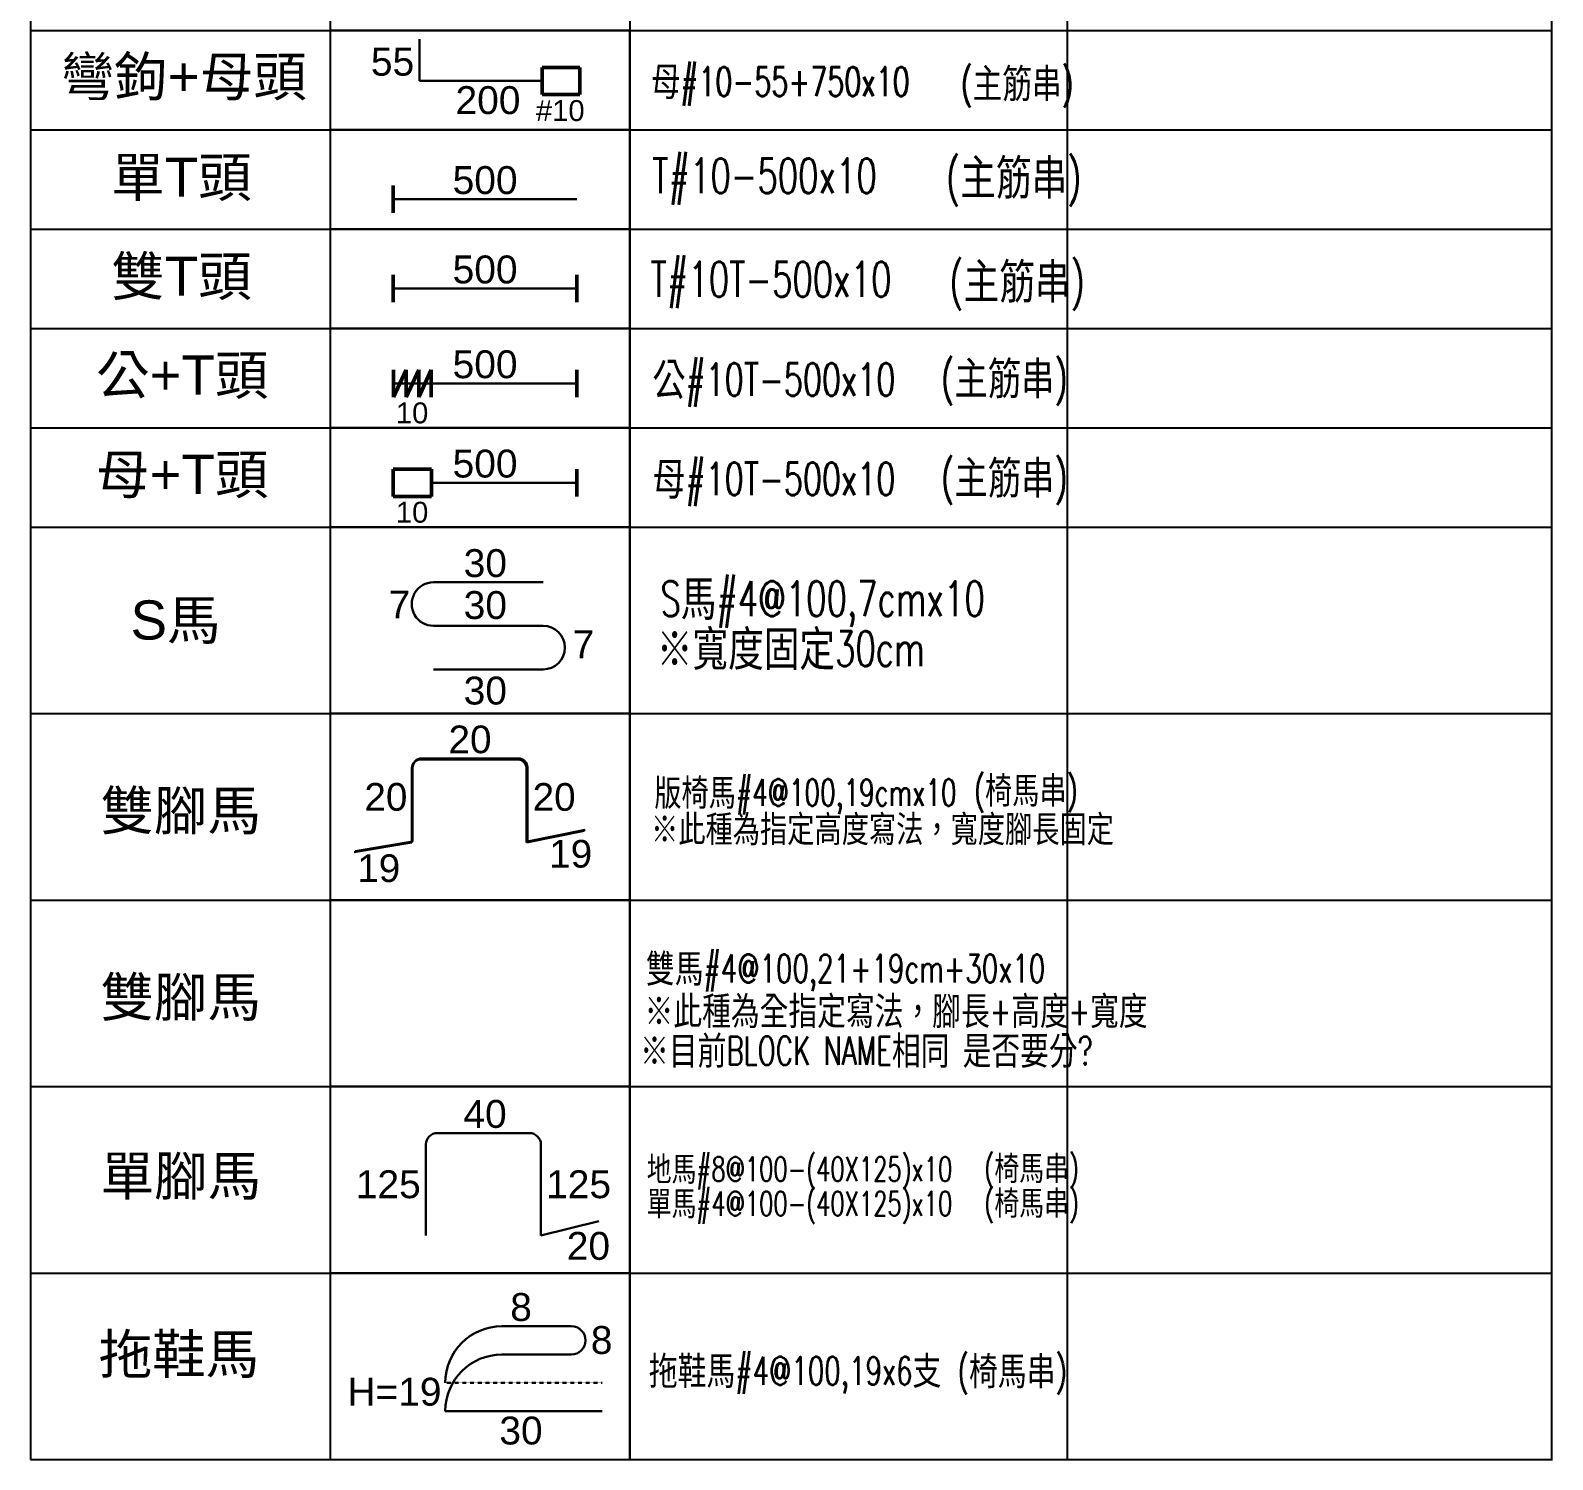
# Model space of a CAD drawing. Header units: millimetres. Extents: x 5 to 10041, y -3338 to 92.
# Drawn here: x 7037 to 7911, y -1766 to -946 of the extents above; entities that cross this region are included whole.
import ezdxf
from ezdxf.enums import TextEntityAlignment as Align

# ---------------------------------------------------------------- set-up
doc = ezdxf.new("R2010")
doc.units = ezdxf.units.MM
doc.linetypes.add('DOT', pattern=[30, 15, -15])
for name, color, linetype, true_color in [('-取料', 7, 'Continuous', 0xffbf7f), ('1', 1, 'Continuous', 0xff0000), ('備註', 3, 'Continuous', 0x00ff00)]:
    doc.layers.add(name, color=color, linetype=linetype, true_color=true_color)
doc.styles.add('textstyle20', font='')
doc.styles.add('textstyle23', font='')
doc.styles.add('textstyle24', font='')
doc.styles.add('textstyle25', font='')
doc.styles.add('textstyle26', font='')
doc.styles.add('textstyle27', font='')
doc.styles.add('textstyle282', font='')
doc.styles.add('textstyle283', font='standard', dxfattribs={"width": 0.75})
doc.styles.add('textstyle284', font='standard', dxfattribs={"width": 0.75})
doc.styles.add('textstyle285', font='')
doc.styles.add('textstyle286', font='standard', dxfattribs={"width": 0.75})
doc.styles.add('textstyle287', font='standard', dxfattribs={"width": 0.75})
doc.styles.add('textstyle288', font='')
doc.styles.add('textstyle289', font='')
doc.styles.add('textstyle290', font='standard', dxfattribs={"width": 0.75})
doc.styles.add('textstyle291', font='standard', dxfattribs={"width": 0.75})
doc.styles.add('textstyle292', font='')
doc.styles.add('textstyle293', font='')
doc.styles.add('textstyle294', font='standard', dxfattribs={"width": 0.75})
doc.styles.add('textstyle295', font='standard', dxfattribs={"width": 0.75})
doc.styles.add('textstyle296', font='')
doc.styles.add('textstyle297', font='')
doc.styles.add('textstyle298', font='standard', dxfattribs={"width": 0.75})
doc.styles.add('textstyle299', font='standard', dxfattribs={"width": 0.75})
doc.styles.add('textstyle300', font='')
doc.styles.add('textstyle301', font='')
doc.styles.add('textstyle302', font='standard', dxfattribs={"width": 0.75})
doc.styles.add('textstyle303', font='standard', dxfattribs={"width": 0.75})
doc.styles.add('textstyle304', font='standard', dxfattribs={"width": 0.75})
doc.styles.add('textstyle305', font='')
doc.styles.add('textstyle306', font='standard', dxfattribs={"width": 0.75})
doc.styles.add('textstyle307', font='standard', dxfattribs={"width": 0.75})
doc.styles.add('textstyle308', font='')
doc.styles.add('textstyle309', font='standard', dxfattribs={"width": 0.75})
doc.styles.add('textstyle310', font='standard', dxfattribs={"width": 0.75})
doc.styles.add('textstyle311', font='standard', dxfattribs={"width": 0.75})
doc.styles.add('textstyle312', font='standard', dxfattribs={"width": 0.75})
doc.styles.add('textstyle313', font='')
doc.styles.add('textstyle314', font='')
doc.styles.add('textstyle315', font='')
doc.styles.add('textstyle316', font='')
doc.styles.add('textstyle324', font='')
doc.styles.add('textstyle325', font='standard', dxfattribs={"width": 0.75})
doc.styles.add('textstyle326', font='standard', dxfattribs={"width": 0.75})
doc.styles.add('textstyle327', font='standard', dxfattribs={"width": 0.75})
doc.styles.add('textstyle335', font='')
doc.styles.add('textstyle336', font='standard', dxfattribs={"width": 0.75})
doc.styles.add('textstyle337', font='standard', dxfattribs={"width": 0.75})
doc.styles.add('textstyle338', font='')
doc.styles.add('textstyle339', font='')
doc.styles.add('textstyle36', font='')
doc.styles.add('textstyle37', font='')
doc.styles.add('textstyle38', font='')
doc.styles.add('textstyle417', font='')
doc.styles.add('textstyle418', font='')
doc.styles.add('textstyle419', font='')
doc.styles.add('textstyle423', font='')
doc.styles.add('textstyle424', font='')
doc.styles.add('textstyle425', font='')
doc.styles.add('textstyle426', font='')
doc.styles.add('textstyle427', font='')
doc.styles.add('textstyle428', font='')
doc.styles.add('textstyle429', font='')
doc.styles.add('textstyle430', font='')
doc.styles.add('textstyle431', font='')
doc.styles.add('textstyle444', font='')
doc.styles.add('textstyle445', font='')
doc.styles.add('textstyle446', font='')
doc.styles.add('textstyle447', font='')
doc.styles.add('textstyle448', font='')
doc.styles.add('textstyle79', font='')
doc.styles.add('textstyle80', font='')
doc.styles.add('textstyle81', font='')
doc.styles.add('textstyle82', font='')
doc.styles.add('textstyle83', font='')
doc.styles.add('textstyle84', font='')
doc.styles.add('textstyle85', font='')
doc.styles.add('textstyle86', font='')
doc.styles.add('textstyle87', font='')
doc.styles.add('textstyle88', font='')
doc.styles.add('textstyle89', font='')
doc.styles.add('textstyle90', font='')
doc.styles.add('textstyle91', font='')
doc.styles.add('textstyle92', font='')
doc.styles.add('textstyle93', font='')
doc.styles.add('textstyle94', font='')
doc.styles.add('textstyle95', font='')
doc.styles.add('textstyle96', font='')
doc.styles.get('textstyle20').set_extended_font_data('Arial')
doc.styles.get('textstyle23').set_extended_font_data('Arial')
doc.styles.get('textstyle24').set_extended_font_data('Arial')
doc.styles.get('textstyle25').set_extended_font_data('Arial')
doc.styles.get('textstyle26').set_extended_font_data('Arial')
doc.styles.get('textstyle27').set_extended_font_data('Arial')
doc.styles.get('textstyle282').set_extended_font_data('Arial')
doc.styles.get('textstyle285').set_extended_font_data('Arial')
doc.styles.get('textstyle288').set_extended_font_data('Arial')
doc.styles.get('textstyle289').set_extended_font_data('Arial')
doc.styles.get('textstyle292').set_extended_font_data('Arial')
doc.styles.get('textstyle293').set_extended_font_data('Arial')
doc.styles.get('textstyle296').set_extended_font_data('Arial')
doc.styles.get('textstyle297').set_extended_font_data('Arial')
doc.styles.get('textstyle300').set_extended_font_data('Arial')
doc.styles.get('textstyle301').set_extended_font_data('Arial')
doc.styles.get('textstyle305').set_extended_font_data('Arial')
doc.styles.get('textstyle308').set_extended_font_data('Arial')
doc.styles.get('textstyle313').set_extended_font_data('Arial')
doc.styles.get('textstyle314').set_extended_font_data('Arial')
doc.styles.get('textstyle315').set_extended_font_data('Arial')
doc.styles.get('textstyle316').set_extended_font_data('Arial')
doc.styles.get('textstyle324').set_extended_font_data('Arial')
doc.styles.get('textstyle335').set_extended_font_data('Arial')
doc.styles.get('textstyle338').set_extended_font_data('Arial')
doc.styles.get('textstyle339').set_extended_font_data('Arial')
doc.styles.get('textstyle36').set_extended_font_data('Arial')
doc.styles.get('textstyle37').set_extended_font_data('Arial')
doc.styles.get('textstyle38').set_extended_font_data('Arial')
doc.styles.get('textstyle417').set_extended_font_data('Arial')
doc.styles.get('textstyle418').set_extended_font_data('Arial')
doc.styles.get('textstyle419').set_extended_font_data('Arial')
doc.styles.get('textstyle423').set_extended_font_data('Arial')
doc.styles.get('textstyle424').set_extended_font_data('Arial')
doc.styles.get('textstyle425').set_extended_font_data('Arial')
doc.styles.get('textstyle426').set_extended_font_data('Arial')
doc.styles.get('textstyle427').set_extended_font_data('Arial')
doc.styles.get('textstyle428').set_extended_font_data('Arial')
doc.styles.get('textstyle429').set_extended_font_data('Arial')
doc.styles.get('textstyle430').set_extended_font_data('Arial')
doc.styles.get('textstyle431').set_extended_font_data('Arial')
doc.styles.get('textstyle444').set_extended_font_data('Arial')
doc.styles.get('textstyle445').set_extended_font_data('Arial')
doc.styles.get('textstyle446').set_extended_font_data('Arial')
doc.styles.get('textstyle447').set_extended_font_data('Arial')
doc.styles.get('textstyle448').set_extended_font_data('Arial')
doc.styles.get('textstyle79').set_extended_font_data('Arial')
doc.styles.get('textstyle80').set_extended_font_data('Arial')
doc.styles.get('textstyle81').set_extended_font_data('Arial')
doc.styles.get('textstyle82').set_extended_font_data('Arial')
doc.styles.get('textstyle83').set_extended_font_data('Arial')
doc.styles.get('textstyle84').set_extended_font_data('Arial')
doc.styles.get('textstyle85').set_extended_font_data('Arial')
doc.styles.get('textstyle86').set_extended_font_data('Arial')
doc.styles.get('textstyle87').set_extended_font_data('Arial')
doc.styles.get('textstyle88').set_extended_font_data('Arial')
doc.styles.get('textstyle89').set_extended_font_data('Arial')
doc.styles.get('textstyle90').set_extended_font_data('Arial')
doc.styles.get('textstyle91').set_extended_font_data('Arial')
doc.styles.get('textstyle92').set_extended_font_data('Arial')
doc.styles.get('textstyle93').set_extended_font_data('Arial')
doc.styles.get('textstyle94').set_extended_font_data('Arial')
doc.styles.get('textstyle95').set_extended_font_data('Arial')
doc.styles.get('textstyle96').set_extended_font_data('Arial')

# ---------------------------------------------------------------- blocks, each defined once
blk = doc.blocks.new('draw_coupler_single_T')
at = {"color": 2, "lineweight": 50, "true_color": 0xffff00}
blk.add_line((0, 18.56), (0, 2.92), dxfattribs=at)
at = {"color": 1, "lineweight": 30, "true_color": 0xff0000}
blk.add_line((0, 10.74), (105.45, 10.74), dxfattribs=at)
at = {"color": 2, "true_color": 0xffff00, "style": 'textstyle38'}
blk.add_attdef('A', text='', height=16, dxfattribs=at).set_placement((52.72, 13.74), align=Align.CENTER)
blk = doc.blocks.new('draw_coupler_double_T')
at = {"color": 2, "lineweight": 50, "true_color": 0xffff00}
for p, q in [((0, 18.56), (0, 2.92)), ((105.45, 18.56), (105.45, 2.92))]:
    blk.add_line(p, q, dxfattribs=at)
at = {"color": 1, "lineweight": 30, "true_color": 0xff0000}
blk.add_line((0, 10.74), (105.45, 10.74), dxfattribs=at)
at = {"color": 2, "true_color": 0xffff00, "style": 'textstyle20'}
blk.add_attdef('A', text='', height=16, dxfattribs=at).set_placement((52.72, 13.74), align=Align.CENTER)
blk = doc.blocks.new('draw_coupler_male_T')
at = {"color": 2, "lineweight": 50, "true_color": 0xffff00}
for p, q in [((7.36, 18.56), (0.12, 2.92)), ((0.12, 18.56), (0.12, 2.92)), ((7.36, 18.56), (0.12, 2.92)), ((0.12, 18.56), (0.12, 2.92)), ((7.36, 18.56), (7.36, 2.92)), ((14.61, 18.56), (7.36, 2.92)), ((7.36, 18.56), (7.36, 2.92)), ((14.61, 18.56), (7.36, 2.92)), ((14.61, 18.56), (14.61, 2.92)), ((21.86, 18.56), (14.61, 2.92)), ((14.61, 18.56), (14.61, 2.92)), ((21.86, 18.56), (14.61, 2.92)), ((21.86, 18.56), (21.86, 2.92)), ((21.86, 18.56), (21.86, 2.92)), ((105.45, 18.56), (105.45, 2.92))]:
    blk.add_line(p, q, dxfattribs=at)
at = {"color": 1, "lineweight": 30, "true_color": 0xff0000}
for p in [(0, 10.74), (4.97, 10.74)]:
    blk.add_line(p, (105.45, 10.74), dxfattribs=at)
at = {"color": 2, "true_color": 0xffff00}
for tag, height, style, p in [('A', 16, 'textstyle36', (52.72, 13.74)), ('B', 12, 'textstyle37', (10.82, -12.17))]:
    blk.add_attdef(tag, text='', height=height, dxfattribs=dict(at, style=style)).set_placement(p, align=Align.CENTER)
blk = doc.blocks.new('draw_rebar_horse_single_legged')
at = {"color": 1, "lineweight": 30, "true_color": 0xff0000}
for p, q in [((59.46, 58.82), (6.52, 58.82)), ((0, 52.3), (0, 0)), ((65.98, 0), (65.98, 52.3)), ((65.98, 0), (99.28, 8.37))]:
    blk.add_line(p, q, dxfattribs=at)
for centre, start, end in [((6.52, 52.3), 90, 180), ((59.46, 52.3), 0, 90)]:
    blk.add_arc(centre, 6.52, start, end, dxfattribs=at)
at = {"color": 2, "true_color": 0xffff00}
for tag, style, p in [('B', 'textstyle90', (33.92, 61.82)), ('D', 'textstyle92', (93.26, -13.91))]:
    blk.add_attdef(tag, text='', height=16, dxfattribs=dict(at, style=style)).set_placement(p, align=Align.CENTER)
at = {"color": 2, "true_color": 0xffff00, "style": 'textstyle89'}
blk.add_attdef('A', text='', height=16, dxfattribs=at).set_placement((-3, 21.47), align=Align.RIGHT)
at = {"color": 2, "true_color": 0xffff00, "style": 'textstyle91'}
blk.add_attdef('C', (68.98, 21.47), '', height=16, dxfattribs=at)
blk = doc.blocks.new('draw_coupler_female_T')
at = {"color": 2, "lineweight": 50, "true_color": 0xffff00}
for p, q in [((-63.65, 7.87), (-63.65, -7.87)), ((-41.76, 7.87), (-63.65, 7.87)), ((-41.76, 7.87), (-41.76, -7.87)), ((41.76, 7.82), (41.76, -7.82)), ((-41.76, -7.87), (-63.65, -7.87))]:
    blk.add_line(p, q, dxfattribs=at)
at = {"color": 1, "lineweight": 30, "true_color": 0xff0000}
blk.add_line((-41.76, 0), (41.76, 0), dxfattribs=at)
at = {"color": 2, "true_color": 0xffff00}
for tag, height, style, p in [('A', 16, 'textstyle26', (-10.97, 3)), ('B', 12, 'textstyle27', (-52.87, -22.91))]:
    blk.add_attdef(tag, text='', height=height, dxfattribs=dict(at, style=style)).set_placement(p, align=Align.CENTER)
blk = doc.blocks.new('draw_coupler_female_fold')
at = {"color": 1, "lineweight": 30, "true_color": 0xff0000}
for q in [(22.11, 45.78), (92.57, 21.79)]:
    blk.add_line((22.11, 21.79), q, dxfattribs=at)
at = {"color": 2, "lineweight": 50, "true_color": 0xffff00}
for p, q in [((92.57, 29.54), (92.57, 14.04)), ((114.12, 29.54), (92.57, 29.54)), ((114.12, 29.54), (114.12, 14.04)), ((114.12, 14.04), (92.57, 14.04))]:
    blk.add_line(p, q, dxfattribs=at)
at = {"color": 2, "true_color": 0xffff00, "style": 'textstyle23'}
blk.add_attdef('A', text='', height=16, dxfattribs=at).set_placement((19.11, 24.79), align=Align.RIGHT)
at = {"color": 2, "true_color": 0xffff00}
for tag, height, style, p in [('B', 16, 'textstyle24', (61.48, 2.76)), ('C', 12, 'textstyle25', (102.98, -1.23))]:
    blk.add_attdef(tag, text='', height=height, dxfattribs=dict(at, style=style)).set_placement(p, align=Align.CENTER)
blk = doc.blocks.new('draw_rebar_horse_slipper')
at = {"color": 1, "lineweight": 30, "true_color": 0xff0000}
for p, q in [((105.24, 69.56), (65.36, 69.56)), ((105.24, 69.56), (65.36, 69.56)), ((105.24, 53.32), (65.36, 53.32)), ((122.87, 20.85), (32.89, 20.85))]:
    blk.add_line(p, q, dxfattribs=at)
at = {"color": 1, "linetype": 'DOT', "lineweight": 30, "ltscale": 0.003, "true_color": 0xff0000}
blk.add_line((122.87, 37.08), (32.89, 37.08), dxfattribs=at)
at = {"color": 1, "lineweight": 30, "true_color": 0xff0000}
for centre, radius, start, end in [((65.36, 37.08), 32.47, 90, 180), ((105.24, 61.44), 8.12, 270, 90), ((65.36, 20.85), 32.47, 90, 180)]:
    blk.add_arc(centre, radius, start, end, dxfattribs=at)
at = {"color": 2, "true_color": 0xffff00}
for tag, style, p in [('C', 'textstyle95', (76.38, 72.56)), ('A', 'textstyle93', (76.33, 1.69))]:
    blk.add_attdef(tag, text='', height=16, dxfattribs=dict(at, style=style)).set_placement(p, align=Align.CENTER)
at = {"color": 2, "true_color": 0xffff00, "style": 'textstyle96'}
blk.add_attdef('D', (116.42, 53.64), '', height=16, dxfattribs=at)
at = {"color": 2, "true_color": 0xffff00, "style": 'textstyle94'}
blk.add_attdef('B', text='', height=16, dxfattribs=at).set_placement((30.72, 23.97), align=Align.RIGHT)
blk = doc.blocks.new('draw_rebar_horse_s')
at = {"color": 1, "lineweight": 30, "true_color": 0xff0000}
for p, q in [((91.81, 71.96), (28.92, 71.96)), ((91.81, 46.96), (28.92, 46.96)), ((91.81, 21.96), (28.92, 21.96))]:
    blk.add_line(p, q, dxfattribs=at)
for centre, start, end in [((28.92, 59.46), 90, 270.00001), ((91.81, 34.46), 270, 90)]:
    blk.add_arc(centre, 12.5, start, end, dxfattribs=at)
at = {"color": 2, "true_color": 0xffff00}
for tag, style, p in [('A', 'textstyle84', (58.68, 74.96)), ('C', 'textstyle86', (58.68, 50.92)), ('E', 'textstyle88', (58.68, 1.83))]:
    blk.add_attdef(tag, text='', height=16, dxfattribs=dict(at, style=style)).set_placement(p, align=Align.CENTER)
at = {"color": 2, "true_color": 0xffff00, "style": 'textstyle85'}
blk.add_attdef('B', text='', height=16, dxfattribs=at).set_placement((15.63, 51.21), align=Align.RIGHT)
at = {"color": 2, "true_color": 0xffff00, "style": 'textstyle87'}
blk.add_attdef('D', (108.81, 28.42), '', height=16, dxfattribs=at)
blk = doc.blocks.new('draw_rebar_horse_double_legged')
at = {"color": 1, "lineweight": 30, "true_color": 0xff0000}
for p, q in [((95.79, 73.02), (40.42, 73.02)), ((35.14, 67.74), (35.14, 25.38)), ((101.07, 25.38), (101.07, 67.74)), ((101.07, 25.38), (134.12, 32.07)), ((2.09, 19.78), (35.14, 25.38))]:
    blk.add_line(p, q, dxfattribs=at)
for centre, start, end in [((40.42, 67.74), 90, 180), ((95.79, 67.74), 0, 90)]:
    blk.add_arc(centre, 5.28, start, end, dxfattribs=at)
at = {"color": 2, "true_color": 0xffff00}
for tag, style, p in [('C', 'textstyle81', (68.1, 76)), ('E', 'textstyle83', (125.9, 10.36)), ('A', 'textstyle79', (15.71, 2.08))]:
    blk.add_attdef(tag, text='', height=15.88, dxfattribs=dict(at, style=style)).set_placement(p, align=Align.CENTER)
at = {"color": 2, "true_color": 0xffff00, "style": 'textstyle80'}
blk.add_attdef('B', text='', height=15.88, dxfattribs=at).set_placement((32.16, 43.01), align=Align.RIGHT)
at = {"color": 2, "true_color": 0xffff00, "style": 'textstyle82'}
blk.add_attdef('D', (104.05, 42.98), '', height=15.88, dxfattribs=at)

msp = doc.modelspace()

# ---------------------------------------------------------------- linework, layer by layer
for p, q in [((7036.77, -604.21), (7036.77, -1766.2)), ((7208.77, -604.21), (7208.77, -1766.2)), ((7380.77, -604.21), (7380.77, -1766.2)), ((7631.89, -604.21), (7631.89, -1766.2)), ((7910.01, -604.21), (7910.01, -1766.2)), ((7036.77, -946.2), (7910.56, -946.2)), ((7036.77, -1003.2), (7910.56, -1003.2)), ((7036.77, -1060.2), (7910.56, -1060.2)), ((7036.77, -1117.2), (7910.56, -1117.2)), ((7036.77, -1174.2), (7910.56, -1174.2)), ((7036.77, -1231.2), (7910.56, -1231.2)), ((7036.77, -1338.2), (7910.56, -1338.2)), ((7036.77, -1445.2), (7910.56, -1445.2)), ((7036.77, -1552.2), (7910.56, -1552.2)), ((7036.77, -1659.2), (7910.56, -1659.2)), ((7036.77, -1766.2), (7910.56, -1766.2))]:
    msp.add_line(p, q)
for points in [[(7208.77, -946.2), (7208.77, -1003.2), (7380.77, -1003.2), (7380.77, -946.2), (7208.77, -946.2)], [(7208.77, -1003.2), (7208.77, -1060.2), (7380.77, -1060.2), (7380.77, -1003.2), (7208.77, -1003.2)], [(7208.77, -1060.2), (7208.77, -1117.2), (7380.77, -1117.2), (7380.77, -1060.2), (7208.77, -1060.2)], [(7208.77, -1117.2), (7208.77, -1174.2), (7380.77, -1174.2), (7380.77, -1117.2), (7208.77, -1117.2)], [(7208.77, -1174.2), (7208.77, -1231.2), (7380.77, -1231.2), (7380.77, -1174.2), (7208.77, -1174.2)], [(7208.77, -1231.2), (7208.77, -1338.2), (7380.77, -1338.2), (7380.77, -1231.2), (7208.77, -1231.2)], [(7208.77, -1338.2), (7208.77, -1445.2), (7380.77, -1445.2), (7380.77, -1338.2), (7208.77, -1338.2)], [(7208.77, -1445.2), (7208.77, -1552.2), (7380.77, -1552.2), (7380.77, -1445.2), (7208.77, -1445.2)], [(7208.77, -1552.2), (7208.77, -1659.2), (7380.77, -1659.2), (7380.77, -1552.2), (7208.77, -1552.2)], [(7208.77, -1659.2), (7208.77, -1766.2), (7380.77, -1766.2), (7380.77, -1659.2), (7208.77, -1659.2)]]:
    msp.add_lwpolyline(points)

# ---------------------------------------------------------------- block references
msp.add_blockref('draw_rebar_horse_double_legged', (7220.56, -1437.49))
ref = msp.add_blockref('draw_coupler_female_fold', (7237.95, -996.94))
ref.add_attrib('A', '55', dxfattribs={"color": 2, "true_color": 0xffff00, "height": 16, "style": 'textstyle417'}).set_placement((7257.07, -972.15), align=Align.RIGHT)
ref.add_attrib('B', '200', dxfattribs={"color": 2, "true_color": 0xffff00, "height": 16, "style": 'textstyle418'}).set_placement((7299.43, -994.18), align=Align.CENTER)
ref.add_attrib('C', '#10', dxfattribs={"color": 2, "true_color": 0xffff00, "height": 12, "style": 'textstyle419'}).set_placement((7340.93, -998.17), align=Align.CENTER)
ref = msp.add_blockref('draw_rebar_horse_s', (7239.22, -1334.8))
ref.add_attrib('A', '30', dxfattribs={"color": 2, "true_color": 0xffff00, "height": 16, "style": 'textstyle427'}).set_placement((7297.9, -1259.84), align=Align.CENTER)
ref.add_attrib('B', '7', dxfattribs={"color": 2, "true_color": 0xffff00, "height": 16, "style": 'textstyle428'}).set_placement((7254.85, -1283.59), align=Align.RIGHT)
ref.add_attrib('C', '30', dxfattribs={"color": 2, "true_color": 0xffff00, "height": 16, "style": 'textstyle429'}).set_placement((7297.9, -1283.89), align=Align.CENTER)
ref.add_attrib('D', '7', (7348.03, -1306.38), dxfattribs={"color": 2, "true_color": 0xffff00, "height": 16, "style": 'textstyle430'})
ref.add_attrib('E', '30', dxfattribs={"color": 2, "true_color": 0xffff00, "height": 16, "style": 'textstyle431'}).set_placement((7297.9, -1332.97), align=Align.CENTER)
ref = msp.add_blockref('draw_rebar_horse_double_legged', (7221.01, -1436.91))
ref.add_attrib('A', '19', dxfattribs={"color": 2, "true_color": 0xffff00, "height": 15.885, "style": 'textstyle444'}).set_placement((7236.72, -1434.83), align=Align.CENTER)
ref.add_attrib('B', '20', dxfattribs={"color": 2, "true_color": 0xffff00, "height": 15.885, "style": 'textstyle445'}).set_placement((7253.17, -1393.9), align=Align.RIGHT)
ref.add_attrib('C', '20', dxfattribs={"color": 2, "true_color": 0xffff00, "height": 15.885, "style": 'textstyle446'}).set_placement((7289.12, -1360.92), align=Align.CENTER)
ref.add_attrib('D', '20', (7325.06, -1393.94), dxfattribs={"color": 2, "true_color": 0xffff00, "height": 15.885, "style": 'textstyle447'})
ref.add_attrib('E', '19', dxfattribs={"color": 2, "true_color": 0xffff00, "height": 15.885, "style": 'textstyle448'}).set_placement((7346.92, -1426.56), align=Align.CENTER)
ref = msp.add_blockref('draw_rebar_horse_slipper', (7242.03, -1759.26))
ref.add_attrib('A', '30', dxfattribs={"color": 2, "true_color": 0xffff00, "height": 16, "style": 'textstyle423'}).set_placement((7318.37, -1757.56), align=Align.CENTER)
ref.add_attrib('B', 'H=19', dxfattribs={"color": 2, "true_color": 0xffff00, "height": 16, "style": 'textstyle424'}).set_placement((7272.75, -1735.28), align=Align.RIGHT)
ref.add_attrib('C', '8', dxfattribs={"color": 2, "true_color": 0xffff00, "height": 16, "style": 'textstyle425'}).set_placement((7318.41, -1686.7), align=Align.CENTER)
ref.add_attrib('D', '8', (7358.45, -1705.61), dxfattribs={"color": 2, "true_color": 0xffff00, "height": 16, "style": 'textstyle426'})
at = {"layer": '1'}
ref = msp.add_blockref('draw_coupler_single_T', (7245.03, -1053.79), dxfattribs=at)
ref.add_attrib('A', '500', dxfattribs={"layer": '0', "color": 2, "true_color": 0xffff00, "height": 16, "style": 'textstyle288'}).set_placement((7297.76, -1040.06), align=Align.CENTER)
ref = msp.add_blockref('draw_coupler_double_T', (7245.03, -1105.07), dxfattribs=at)
ref.add_attrib('A', '500', dxfattribs={"layer": '0', "color": 2, "true_color": 0xffff00, "height": 16, "style": 'textstyle292'}).set_placement((7297.76, -1091.33), align=Align.CENTER)
ref = msp.add_blockref('draw_coupler_male_T', (7245.03, -1159.47), dxfattribs=at)
ref.add_attrib('A', '500', dxfattribs={"layer": '0', "color": 2, "true_color": 0xffff00, "height": 16, "style": 'textstyle296'}).set_placement((7297.75, -1145.73), align=Align.CENTER)
ref.add_attrib('B', '10', dxfattribs={"layer": '0', "color": 2, "true_color": 0xffff00, "height": 12, "style": 'textstyle297'}).set_placement((7255.86, -1171.64), align=Align.CENTER)
ref = msp.add_blockref('draw_coupler_female_T', (7308.72, -1205.73), dxfattribs=at)
ref.add_attrib('A', '500', dxfattribs={"layer": '0', "color": 2, "true_color": 0xffff00, "height": 16, "style": 'textstyle338'}).set_placement((7297.75, -1202.73), align=Align.CENTER)
ref.add_attrib('B', '10', dxfattribs={"layer": '0', "color": 2, "true_color": 0xffff00, "height": 12, "style": 'textstyle339'}).set_placement((7255.86, -1228.64), align=Align.CENTER)
ref = msp.add_blockref('draw_rebar_horse_single_legged', (7263.83, -1637.71), dxfattribs=at)
ref.add_attrib('A', '40', dxfattribs={"layer": '0', "color": 2, "true_color": 0xffff00, "height": 16, "style": 'textstyle313'}).set_placement((7297.75, -1575.89), align=Align.CENTER)
ref.add_attrib('B', '125', dxfattribs={"layer": '0', "color": 2, "true_color": 0xffff00, "height": 16, "style": 'textstyle314'}).set_placement((7260.83, -1616.24), align=Align.RIGHT)
ref.add_attrib('C', '125', (7332.8, -1616.24), dxfattribs={"layer": '0', "color": 2, "true_color": 0xffff00, "height": 16, "style": 'textstyle315'})
ref.add_attrib('D', '20', dxfattribs={"layer": '0', "color": 2, "true_color": 0xffff00, "height": 16, "style": 'textstyle316'}).set_placement((7357.09, -1651.61), align=Align.CENTER)

# ---------------------------------------------------------------- texts
at = {"layer": '-取料', "width": 0.75}
for s, height, style, p in [('母#10-55+750x10', 16.6335, 'textstyle283', (7392.96, -975.51)), ('T#10-500x10', 20, 'textstyle286', (7393.76, -1029.62)), ('T#10T-500x10', 20, 'textstyle290', (7392.8, -1088.96)), ('公#10T-500x10', 18.6926, 'textstyle294', (7393.75, -1146.52)), ('母#10T-500x10', 18.6926, 'textstyle336', (7393.75, -1203.52)), ('S馬#4@100,7cmx10', 20, 'textstyle298', (7398.39, -1272.22)), ('版椅馬#4@100,19cmx10', 15.2807, 'textstyle302', (7394.85, -1383.5)), ('雙馬#4@100,21+19cm+30x10', 16.1416, 'textstyle325', (7390.11, -1484.45)), ('地馬#8@100-(40X125)x10', 13.9679, 'textstyle307', (7390.54, -1599.52)), ('單馬#4@100-(40X125)x10', 13.9679, 'textstyle306', (7390.54, -1619.31)), ('拖鞋馬#4@100,19x6支', 16.1663, 'textstyle309', (7391.75, -1715.26))]:
    msp.add_text(s, height=height, dxfattribs=dict(at, style=style)).set_placement(p, align=Align.MIDDLE_LEFT)
at = {"layer": '1', "color": 2, "true_color": 0xffff00}
for s, style, p in [('彎鉤+母頭', 'textstyle282', (7124.81, -972.6)), ('單T頭', 'textstyle285', (7123.44, -1030.35)), ('雙T頭', 'textstyle289', (7123.44, -1087.17)), ('公+T頭', 'textstyle293', (7123.91, -1143.92)), ('母+T頭', 'textstyle335', (7123.91, -1200.92)), ('S馬', 'textstyle300', (7120.06, -1284.47)), ('雙腳馬', 'textstyle301', (7123.05, -1393.78)), ('雙腳馬', 'textstyle324', (7123.05, -1500.78)), ('單腳馬', 'textstyle305', (7123.14, -1603.41)), ('拖鞋馬', 'textstyle308', (7121.99, -1705.68))]:
    msp.add_text(s, height=22.5, dxfattribs=dict(at, style=style)).set_placement(p, align=Align.MIDDLE_CENTER)
at = {"layer": '備註', "lineweight": 25, "width": 0.75}
for s, height, style, p in [('(主筋串)', 16.633, 'textstyle284', (7570.88, -976.64)), ('(主筋串)', 20, 'textstyle287', (7562.37, -1030.53)), ('(主筋串)', 20, 'textstyle291', (7564.31, -1090.17)), ('(主筋串)', 18.693, 'textstyle295', (7559.57, -1145.84)), ('(主筋串)', 18.693, 'textstyle337', (7559.57, -1202.84)), ('※寬度固定30cm', 20, 'textstyle299', (7396.35, -1300.95)), ('(椅馬串)', 15.281, 'textstyle304', (7578.47, -1382.21)), ('※此種為指定高度寫法，寬度腳長固定', 15.2807, 'textstyle303', (7393.05, -1404.39)), ('※此種為全指定寫法，腳長+高度+寬度', 16.1416, 'textstyle326', (7389.32, -1508.8)), ('※目前BLOCK NAME相同 是否要分?', 16.1416, 'textstyle327', (7386.75, -1531.59)), ('(椅馬串)', 13.968, 'textstyle310', (7584.39, -1599.06)), ('(椅馬串)', 13.968, 'textstyle311', (7584.39, -1619)), ('(椅馬串)', 16.166, 'textstyle312', (7568.95, -1715.43))]:
    msp.add_text(s, height=height, dxfattribs=dict(at, style=style)).set_placement(p, align=Align.MIDDLE_LEFT)

doc.saveas('drawing.dxf')
